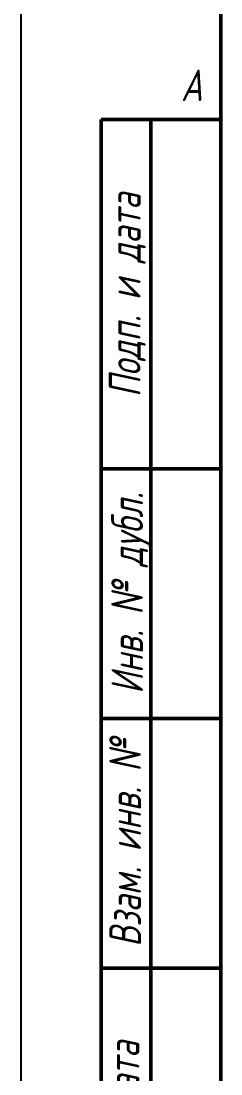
# Model space of a CAD drawing. Header units: millimetres. Extents: x -351 to 1050, y -103 to 376.
# Drawn here: x 0 to 20, y 54.4 to 159.8 of the extents above; entities that cross this region are included whole.
import ezdxf
from ezdxf.enums import TextEntityAlignment as Align

# ---------------------------------------------------------------- set-up
doc = ezdxf.new("R2010")
doc.units = ezdxf.units.MM
for name, color, linetype, lineweight in [('Кромка (ГОСТ)', 7, 'Continuous', 50), ('Обозначение (ГОСТ)', 7, 'Continuous', 25), ('Эскизная геометрия (ГОСТ)', 7, 'Continuous', 50)]:
    doc.layers.add(name, color=color, linetype=linetype, lineweight=lineweight)
doc.styles.add('Альтернативный текст (ГОСТ)', font='', dxfattribs={"width": 0.8})
doc.styles.get('Альтернативный текст (ГОСТ)').set_extended_font_data('Arial', italic=True)

# ---------------------------------------------------------------- blocks, each defined once
blk = doc.blocks.new('Рамки ГОСТ - Рамка')
at = {"layer": 'Кромка (ГОСТ)', "lineweight": 25}
blk.add_line((0, 0), (0, 297), dxfattribs=at)
at = {"layer": 'Кромка (ГОСТ)'}
blk.add_line((20, 292), (20, 5), dxfattribs=at)
at = {"layer": 'Кромка (ГОСТ)', "insert": (16, 155), "char_height": 3.17, "width": 5.1335, "attachment_point": 1, "style": 'Альтернативный текст (ГОСТ)'}
blk.add_mtext('\\fGOST Common|b0|i1;\\H3.1700;A', dxfattribs=at)
blk = doc.blocks.new('ГОСТ - Доп. графы 1')
at = {"layer": 'Эскизная геометрия (ГОСТ)'}
for p, q in [((-12, 0), (-12, 145)), ((-12, 145), (0, 145)), ((-7, 145), (-7, 0)), ((-12, 110), (-7, 110)), ((-7, 110), (0, 110)), ((-12, 85), (-7, 85)), ((-7, 85), (0, 85)), ((-12, 60), (-7, 60)), ((-7, 60), (0, 60))]:
    blk.add_line(p, q, dxfattribs=at)
at = {"layer": 'Обозначение (ГОСТ)', "char_height": 3.17, "attachment_point": 5, "rotation": 90, "style": 'Альтернативный текст (ГОСТ)'}
for s, insert, width in [('\\fGOST Common|b0|i1;\\H3.1700;Подп. и дата', (-9.37, 127.41), 34.7679), ('\\fGOST Common|b0|i1;\\H3.1700;Инв. № дубл.', (-8.95, 97.55), 24.8438), ('\\fGOST Common|b0|i1;\\H3.1700;Взам. инв. №', (-9.58, 72.53), 24.8669), ('\\fGOST Common|b0|i1;\\H3.1700;Подп. и дата', (-9.5, 42.47), 35.1486)]:
    blk.add_mtext(s, dxfattribs=dict(at, insert=insert, width=width))
at = {"layer": 'Обозначение (ГОСТ)', "lineweight": 30, "flags": 17}
for tag, p in [('Подп._и_дата_2', (-3.53, 127.51)), ('Инв._номер_дубликата', (-3.41, 97.47)), ('Взамен_инв._номера', (-3.46, 72.53)), ('Подп._и_дата_1', (-3.42, 42.35)), ('ИНВЕНТАРНЫЙ_НОМЕР', (-3.33, 12.68))]:
    blk.add_attdef(tag, text='', height=3.17, rotation=90, dxfattribs=at).set_placement(p, align=Align.MIDDLE_CENTER)

msp = doc.modelspace()

# ---------------------------------------------------------------- block references
for name, p in [('Рамки ГОСТ - Рамка', (0, 0)), ('ГОСТ - Доп. графы 1', (20, 5))]:
    msp.add_blockref(name, p)

doc.saveas('drawing.dxf')
